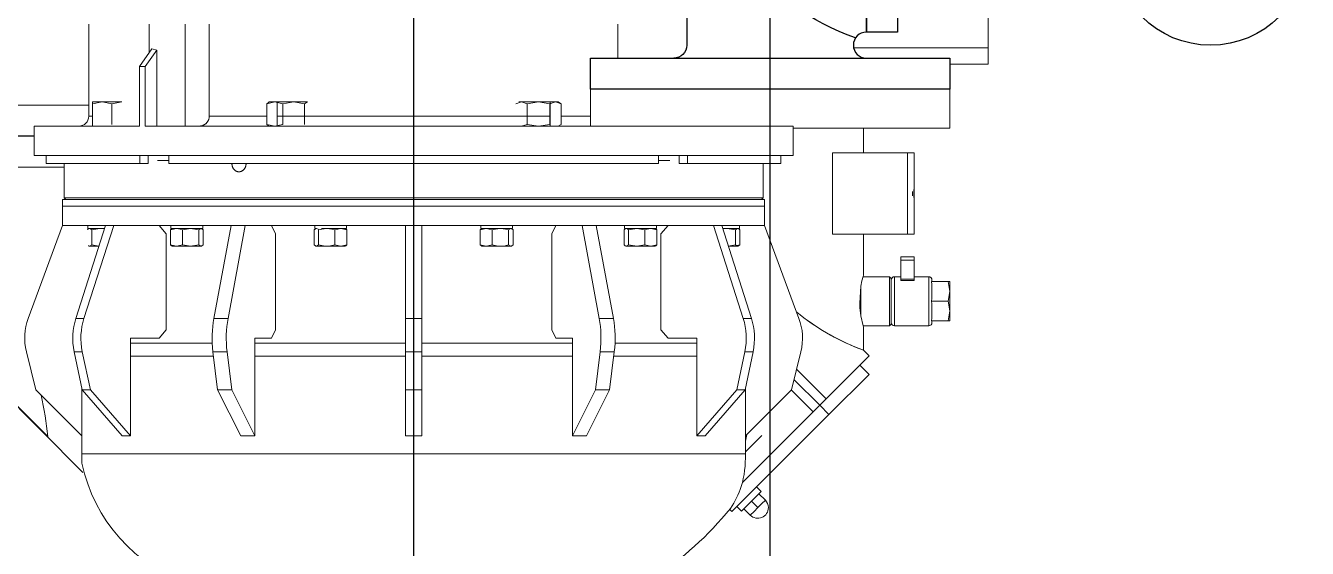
# Model space of a CAD drawing. Extents: x -160 to 364724, y -100 to 7353297.
# Drawn here: x 360236.9973 to 360237.4761, y 7349087.4904 to 7349087.6858 of the extents above; entities that cross this region are included whole.
import ezdxf

# ---------------------------------------------------------------- set-up
doc = ezdxf.new("R2010")
doc.units = 0
doc.header["$LTSCALE"] = 5
doc.linetypes.add('________________', pattern=[0])
doc.linetypes.add('SGC_DASHDOT', pattern=[1, 0.5, -0.25, 0, -0.25])
for name, color, linetype in [('BOLA LM', 1, 'Continuous'), ('BOMBA', 1, 'Continuous'), ('FLANGES', 2, 'Continuous'), ('SANC_COTAS', 1, 'Continuous'), ('SGC-Eixos', 253, 'SGC_DASHDOT'), ('SGC-Tubos (Desenho Bifilar)', 3, 'Continuous')]:
    doc.layers.add(name, color=color, linetype=linetype)
doc.layers.add('ESCADA', color=2, linetype='Continuous', lineweight=20)

# ---------------------------------------------------------------- blocks, each defined once
blk = doc.blocks.new('A$C29D3606B')
at = {"layer": 'FLANGES'}
for points in [[(-1.746229827404022e-10, -0.109864566475153), (0.01899999982560985, -0.109864566475153), (0.01900000017485581, 0.1101354332640767), (1.746229827404022e-10, 0.1101354332640767)], [(0.2709999998332933, -0.1099999994039536), (0.2899999998335261, -0.1099999994039536), (0.2900000001827721, 0.1100000003352761), (0.2710000001825392, 0.1100000003352761)], [(0.2550000000337604, 0.05913543049246073), (0.2550000000337604, 0.0781354308128357), (0.03500000029453076, 0.0781354308128357), (0.03500000029453076, 0.0591354314237833)]]:
    blk.add_lwpolyline(points, close=True, dxfattribs=at)
blk.add_arc((0.08622224503778853, 0.07410151697695255), 0.0224172374746889, 10.3666706600272, 169.6333293399728, dxfattribs=at)
at = {"layer": 'SGC-Tubos (Desenho Bifilar)'}
for p, q in [((0.2630048389837611, -0.05086456518620253), (0.1585572986223269, -0.04415571875870228)), ((0.1450000001641456, -0.05086456425487995), (0.02700000020558946, -0.05086456425487995))]:
    blk.add_line(p, q, dxfattribs=at)
blk.add_lwpolyline([(0.2710000002407469, 0.05913543049246073, -1.000000116415327), (0.2550000000628643, 0.05913543049246073), (0.03500000029453076, 0.05913543049246073, -0.9999999999999999), (0.01900000011664815, 0.05913543049246073)], format="xyb", dxfattribs=at)
for centre, radius, start, end in [((0.1679416087572463, 0.1001546960324049), 0.1446152178966805, 199.254908932188, 266.27937193337), ((0.1463992539211176, -0.03663940727710724), 0.01429380992313372, 264.3821880840804, 328.2749300754879), ((0.02700000020558946, -0.05886456463485956), 0.008000000088941306, 89.98894158849222, 180), ((0.2629999993077945, -0.05886456556618214), 0.008000000932952443, 6.670106611340546e-06, 90.0346495300825)]:
    blk.add_arc(centre, radius, start, end, dxfattribs=at)

msp = doc.modelspace()

# ---------------------------------------------------------------- linework, layer by layer
at = {"layer": 'BOLA LM'}
msp.add_circle((360237.4398868313, 7349087.714641261), 0.03616672053629819, dxfattribs=at)
at = {"layer": 'BOMBA', "linetype": '________________', "lineweight": 9}
for p, q in [((360237.3568941563, 7349087.677527177), (360237.3568941563, 7349087.73118713)), ((360237.0209096674, 7349087.686368874), (360237.0209096674, 7349087.651916743)), ((360237.0434605374, 7349087.686368874), (360237.0434605374, 7349087.675620166)), ((360237.0569504885, 7349087.686368874), (360237.0569504885, 7349087.648258111)), ((360237.0659271677, 7349087.686368874), (360237.0659271677, 7349087.651916743)), ((360237.2185815073, 7349087.673650839), (360237.2185815073, 7349087.686368874)), ((360237.0445077441, 7349087.67710114), (360237.0398736809, 7349087.670547583)), ((360237.0463181079, 7349087.676612518), (360237.0420063672, 7349087.670514797)), ((360237.0445077441, 7349087.67710114), (360237.0463181079, 7349087.676612518)), ((360237.0463181079, 7349087.676612518), (360237.0463181079, 7349087.648258111)), ((360237.3065899275, 7349087.677527177), (360237.3568941563, 7349087.677527177)), ((360237.3568941563, 7349087.671429454), (360237.3568941563, 7349087.677527177)), ((360237.0398736809, 7349087.670547583), (360237.0398736809, 7349087.648258111)), ((360237.0420063672, 7349087.670514797), (360237.0420063672, 7349087.648258111)), ((360237.3424626451, 7349087.671429454), (360237.3568941563, 7349087.671429454)), ((360237.2083124921, 7349087.648258111), (360237.2083124921, 7349087.662065121)), ((360237.3424623788, 7349087.647430588), (360237.3424623788, 7349087.662065121)), ((360237.0259244909, 7349087.657282739), (360237.0222658577, 7349087.656629187)), ((360237.0222658577, 7349087.656629187), (360237.0222658577, 7349087.657282739)), ((360237.0259244909, 7349087.657282739), (360237.0222658577, 7349087.657282739)), ((360237.0222658577, 7349087.656629187), (360237.0222658577, 7349087.648911663)), ((360237.0295831243, 7349087.656629187), (360237.0259244909, 7349087.657282739)), ((360237.0332417575, 7349087.657282739), (360237.0259244909, 7349087.657282739)), ((360237.0332417575, 7349087.657282739), (360237.0295831243, 7349087.656629187)), ((360237.0295831243, 7349087.656629187), (360237.0295831243, 7349087.648911663)), ((360237.0904103041, 7349087.657282739), (360237.0874230426, 7349087.656629187)), ((360237.0874230426, 7349087.656629187), (360237.0880089092, 7349087.657133658)), ((360237.0874230426, 7349087.656629187), (360237.0874230426, 7349087.648911663)), ((360237.0882671264, 7349087.657282739), (360237.0880079757, 7349087.657133118)), ((360237.0904103041, 7349087.657282739), (360237.0882671264, 7349087.657282739)), ((360237.0933975657, 7349087.656629187), (360237.0904103041, 7349087.657282739)), ((360237.0974782408, 7349087.657282739), (360237.0904103041, 7349087.657282739)), ((360237.0913159874, 7349087.657282739), (360237.0913159874, 7349087.648258111)), ((360237.0974782408, 7349087.657282739), (360237.0933975657, 7349087.656629187)), ((360237.0933975657, 7349087.656629187), (360237.0933975657, 7349087.648911663)), ((360237.101558916, 7349087.656629187), (360237.0974782408, 7349087.657282739)), ((360237.1026523297, 7349087.657282739), (360237.0974782408, 7349087.657282739)), ((360237.1026523297, 7349087.657282739), (360237.101558916, 7349087.656629187)), ((360237.101558916, 7349087.656629187), (360237.101558916, 7349087.648911663)), ((360237.1825873434, 7349087.657282739), (360237.1804750306, 7349087.656629187)), ((360237.1816070157, 7349087.657282739), (360237.1825873434, 7349087.657282739)), ((360237.1846996564, 7349087.656629187), (360237.1825873434, 7349087.657282739)), ((360237.1889242821, 7349087.657282739), (360237.1825873434, 7349087.657282739)), ((360237.1889242821, 7349087.657282739), (360237.1846996564, 7349087.656629187)), ((360237.1846996564, 7349087.656629187), (360237.1846996564, 7349087.648911663)), ((360237.193148908, 7349087.656629187), (360237.1889242821, 7349087.657282739)), ((360237.1952612209, 7349087.657282739), (360237.1889242821, 7349087.657282739)), ((360237.1952612209, 7349087.657282739), (360237.193148908, 7349087.656629187)), ((360237.193148908, 7349087.656629187), (360237.193148908, 7349087.648911663)), ((360237.1931926876, 7349087.648258111), (360237.1931926876, 7349087.657282739)), ((360237.1973735338, 7349087.656629187), (360237.1952612209, 7349087.657282739)), ((360237.1962415488, 7349087.657282739), (360237.1952612209, 7349087.657282739)), ((360237.1973735338, 7349087.656629187), (360237.1962415488, 7349087.657282739)), ((360237.1973735338, 7349087.656629187), (360237.1973735338, 7349087.648911663)), ((360237.0222658577, 7349087.651916743), (360237.0209096674, 7349087.651916743)), ((360237.0874230426, 7349087.651916743), (360237.0659271677, 7349087.651916743)), ((360237.1931926876, 7349087.651916743), (360237.0913159874, 7349087.651916743)), ((360237.2083124921, 7349087.651916743), (360237.1973735338, 7349087.651916743)), ((360237.0398736809, 7349087.648258111), (360237.0004822982, 7349087.648258111)), ((360237.0004822982, 7349087.648258111), (360237.0004822982, 7349087.63728221)), ((360237.0222658577, 7349087.648258111), (360237.0222658577, 7349087.648911663)), ((360237.2840263769, 7349087.648258111), (360237.0420063672, 7349087.648258111)), ((360237.0874230426, 7349087.648911663), (360237.0904103041, 7349087.648258111)), ((360237.0880089272, 7349087.648407181), (360237.0874230426, 7349087.648911663)), ((360237.0880081365, 7349087.648407637), (360237.0882671264, 7349087.648258111)), ((360237.0904103041, 7349087.648258111), (360237.0933975657, 7349087.648911663)), ((360237.1825873434, 7349087.648258111), (360237.1846996564, 7349087.648911663)), ((360237.1846996564, 7349087.648911663), (360237.1889242821, 7349087.648258111)), ((360237.1889242821, 7349087.648258111), (360237.193148908, 7349087.648911663)), ((360237.1962415488, 7349087.648258111), (360237.1973735338, 7349087.648911663)), ((360237.2840263769, 7349087.63728221), (360237.2840263769, 7349087.648258111)), ((360237.2840263769, 7349087.647430588), (360237.3424623788, 7349087.647430588)), ((360237.3102359175, 7349087.638284006), (360237.3102359175, 7349087.647430588)), ((360237.0004822982, 7349087.63728221), (360237.2840263769, 7349087.63728221)), ((360237.0050555898, 7349087.63728221), (360237.0050555898, 7349087.634233349)), ((360237.0400003258, 7349087.634233349), (360237.0400003258, 7349087.63728221)), ((360237.0431050703, 7349087.634233349), (360237.0431050703, 7349087.63728221)), ((360237.0507796773, 7349087.63728221), (360237.0507796773, 7349087.634233349)), ((360237.2337289978, 7349087.634233349), (360237.2337289978, 7349087.63728221)), ((360237.2414036048, 7349087.63728221), (360237.2414036048, 7349087.634233349)), ((360237.2445083493, 7349087.63728221), (360237.2445083493, 7349087.634233349)), ((360237.2794530852, 7349087.634233349), (360237.2794530852, 7349087.63728221)), ((360237.2986857817, 7349087.638284006), (360237.2986857817, 7349087.607795394)), ((360237.3267353034, 7349087.638284006), (360237.2986857817, 7349087.638284006)), ((360237.3267353034, 7349087.638284006), (360237.3267353034, 7349087.607795394)), ((360237.3291743923, 7349087.638284006), (360237.3267353034, 7349087.638284006)), ((360237.3291743923, 7349087.638284006), (360237.3291743923, 7349087.607795394)), ((360237.0400003258, 7349087.634233349), (360237.0050555898, 7349087.634233349)), ((360237.0117630841, 7349087.634233349), (360237.0117630841, 7349087.621428133)), ((360237.0431050703, 7349087.634233349), (360237.0400003258, 7349087.634233349)), ((360237.0507796773, 7349087.635452894), (360237.0465463874, 7349087.635452894)), ((360237.2337289978, 7349087.634233349), (360237.0507796773, 7349087.634233349)), ((360237.2379622876, 7349087.635452894), (360237.2337289978, 7349087.635452894)), ((360237.2445083493, 7349087.634233349), (360237.2414036048, 7349087.634233349)), ((360237.2794530852, 7349087.634233349), (360237.2445083493, 7349087.634233349)), ((360237.2727455909, 7349087.621428133), (360237.2727455909, 7349087.634233349)), ((360237.0117630841, 7349087.621428133), (360237.2727455909, 7349087.621428133)), ((360237.0117630841, 7349087.621428133), (360237.0123728564, 7349087.620818361)), ((360237.2721358188, 7349087.620818361), (360237.2727455909, 7349087.621428133)), ((360237.3285646201, 7349087.623833819), (360237.3285646201, 7349087.622209075)), ((360237.3285646201, 7349087.622209075), (360237.3285646201, 7349087.623833819)), ((360237.3290178793, 7349087.624513009), (360237.3291304482, 7349087.624513009)), ((360237.3290178793, 7349087.621515269), (360237.3290178793, 7349087.624513009)), ((360237.3291304482, 7349087.621515269), (360237.3290178793, 7349087.621515269)), ((360237.3291304482, 7349087.624513009), (360237.3291304482, 7349087.621515269)), ((360237.0111533119, 7349087.620818361), (360237.2733553632, 7349087.620818361)), ((360237.0111533119, 7349087.620818361), (360237.0111533119, 7349087.618379272)), ((360237.0111533119, 7349087.618379272), (360237.2733553632, 7349087.618379272)), ((360237.2733553632, 7349087.618379272), (360237.0111533119, 7349087.618379272)), ((360237.0111533119, 7349087.618379272), (360237.0111533119, 7349087.611062004)), ((360237.2733553632, 7349087.618379272), (360237.2733553632, 7349087.620818361)), ((360237.2733553632, 7349087.611062004), (360237.2733553632, 7349087.618379272)), ((360237.0111533119, 7349087.611062004), (360236.9983314827, 7349087.576390167)), ((360237.0111887686, 7349087.611062004), (360237.0111533119, 7349087.611062004)), ((360237.0271930884, 7349087.611062004), (360237.0111887686, 7349087.611062004)), ((360237.0271930884, 7349087.611062004), (360237.0160890585, 7349087.576390167)), ((360237.0302419494, 7349087.611062004), (360237.0191379196, 7349087.576390167)), ((360237.0206030877, 7349087.609682082), (360237.0203958607, 7349087.609474252)), ((360237.0205715945, 7349087.611062004), (360237.0205715945, 7349087.609964416)), ((360237.0209685556, 7349087.609964416), (360237.0205715945, 7349087.609964416)), ((360237.0207556005, 7349087.609802178), (360237.0206030877, 7349087.609682082)), ((360237.0209095043, 7349087.609891527), (360237.0207556005, 7349087.609802178)), ((360237.0210289236, 7349087.609964416), (360237.0208353297, 7349087.609852645)), ((360237.021215921, 7349087.609964416), (360237.0209095043, 7349087.609891527)), ((360237.0212157257, 7349087.609964416), (360237.0209685556, 7349087.609964416)), ((360237.0216356643, 7349087.609964416), (360237.0212157257, 7349087.609964416)), ((360237.0217278527, 7349087.609764905), (360237.021215921, 7349087.609964416)), ((360237.025096031, 7349087.609964416), (360237.0216356643, 7349087.609964416)), ((360237.0220359812, 7349087.609474252), (360237.0217278527, 7349087.609764905)), ((360237.0250964875, 7349087.609964416), (360237.0220359812, 7349087.609474252)), ((360237.0220359812, 7349087.603869039), (360237.0220359812, 7349087.609474252)), ((360237.0268415734, 7349087.609964416), (360237.025096031, 7349087.609964416)), ((360237.0267907711, 7349087.609806512), (360237.0250964875, 7349087.609964416)), ((360237.0287175189, 7349087.611062004), (360237.0271930884, 7349087.611062004)), ((360237.0287175189, 7349087.611062004), (360237.0271930884, 7349087.611062004)), ((360237.0302419494, 7349087.611062004), (360237.0287175189, 7349087.611062004)), ((360237.0302419494, 7349087.611062004), (360237.0287175189, 7349087.611062004)), ((360237.0302726558, 7349087.611062004), (360237.0302419494, 7349087.611062004)), ((360237.0740634336, 7349087.611062004), (360237.0302419494, 7349087.611062004)), ((360237.0498864595, 7349087.608013145), (360237.0472460683, 7349087.611062004)), ((360237.0498864595, 7349087.572036584), (360237.0498864595, 7349087.608013145)), ((360237.0536480669, 7349087.609964416), (360237.0514076208, 7349087.609474252)), ((360237.0514076208, 7349087.609474252), (360237.0518470207, 7349087.609852604)), ((360237.0514076208, 7349087.603869039), (360237.0514076208, 7349087.609474252)), ((360237.0515833544, 7349087.611062004), (360237.0515833544, 7349087.609964416)), ((360237.0536480669, 7349087.609964416), (360237.0518281827, 7349087.609964416)), ((360237.0520406836, 7349087.609964416), (360237.0518463206, 7349087.609852201)), ((360237.0550466906, 7349087.609764905), (360237.0536480669, 7349087.609964416)), ((360237.0549984489, 7349087.609964416), (360237.0536480669, 7349087.609964416)), ((360237.0589494761, 7349087.609964416), (360237.0549984489, 7349087.609964416)), ((360237.0558885132, 7349087.609474252), (360237.0550466906, 7349087.609764905)), ((360237.0589490195, 7349087.609964416), (360237.0558885132, 7349087.609474252)), ((360237.0558885132, 7349087.603869039), (360237.0558885132, 7349087.609474252)), ((360237.0620095258, 7349087.609474252), (360237.0589490195, 7349087.609964416)), ((360237.0634739127, 7349087.609964416), (360237.0589494761, 7349087.609964416)), ((360237.0628295861, 7349087.609964416), (360237.0620095258, 7349087.609474252)), ((360237.0620095258, 7349087.603869039), (360237.0620095258, 7349087.609474252)), ((360237.0632109465, 7349087.609852201), (360237.0630165834, 7349087.609964416)), ((360237.0636496464, 7349087.609474252), (360237.0632102464, 7349087.609852604)), ((360237.0634739127, 7349087.609964416), (360237.0634739127, 7349087.611062004)), ((360237.0636496464, 7349087.603869039), (360237.0636496464, 7349087.609474252)), ((360237.0740634336, 7349087.611062004), (360237.0676525191, 7349087.576390167)), ((360237.0793442159, 7349087.611062004), (360237.0729333013, 7349087.576390167)), ((360237.0767038247, 7349087.611062004), (360237.0740634336, 7349087.611062004)), ((360237.0767038247, 7349087.611062004), (360237.0740634336, 7349087.611062004)), ((360237.0793442159, 7349087.611062004), (360237.0767038247, 7349087.611062004)), ((360237.0793442159, 7349087.611062004), (360237.0767038247, 7349087.611062004)), ((360237.0793619442, 7349087.611062004), (360237.0793442159, 7349087.611062004)), ((360237.1392054765, 7349087.611062004), (360237.0793442159, 7349087.611062004)), ((360237.0906859791, 7349087.608013145), (360237.0891615485, 7349087.611062004)), ((360237.0906859791, 7349087.572036584), (360237.0906859791, 7349087.608013145)), ((360237.1055609782, 7349087.609852611), (360237.1051215648, 7349087.609474252)), ((360237.1051215648, 7349087.603869039), (360237.1051215648, 7349087.609474252)), ((360237.1052972984, 7349087.611062004), (360237.1052972984, 7349087.609964416)), ((360237.1055421267, 7349087.609964416), (360237.1052972984, 7349087.609964416)), ((360237.1059414298, 7349087.609964416), (360237.1055421267, 7349087.609964416)), ((360237.1057546276, 7349087.609964416), (360237.1055603852, 7349087.60985227)), ((360237.105941625, 7349087.609964416), (360237.1055609782, 7349087.609852611)), ((360237.1065625082, 7349087.60967493), (360237.105941625, 7349087.609964416)), ((360237.1067616852, 7349087.609474252), (360237.1065625082, 7349087.60967493)), ((360237.1079406564, 7349087.609770746), (360237.1067616852, 7349087.609474252)), ((360237.1067616852, 7349087.603869039), (360237.1067616852, 7349087.609474252)), ((360237.1098221916, 7349087.609964416), (360237.107872069, 7349087.609964416)), ((360237.1098221916, 7349087.609964416), (360237.1079406564, 7349087.609770746)), ((360237.111732747, 7349087.609764905), (360237.1098221916, 7349087.609964416)), ((360237.1117413784, 7349087.609964416), (360237.1098221916, 7349087.609964416)), ((360237.112882698, 7349087.609474252), (360237.111732747, 7349087.609764905)), ((360237.1169430285, 7349087.609964416), (360237.1117413784, 7349087.609964416)), ((360237.1151231441, 7349087.609964416), (360237.112882698, 7349087.609474252)), ((360237.112882698, 7349087.603869039), (360237.112882698, 7349087.609474252)), ((360237.1173635903, 7349087.609474252), (360237.1151231441, 7349087.609964416)), ((360237.1169249011, 7349087.609852194), (360237.1167305275, 7349087.609964416)), ((360237.1169241873, 7349087.609852607), (360237.1173635903, 7349087.609474252)), ((360237.1171878566, 7349087.609964416), (360237.1169430285, 7349087.609964416)), ((360237.1171878566, 7349087.609964416), (360237.1171878566, 7349087.611062004)), ((360237.1173635903, 7349087.603869039), (360237.1173635903, 7349087.609474252)), ((360237.1422543376, 7349087.611062004), (360237.1392054765, 7349087.611062004)), ((360237.1392054765, 7349087.611062004), (360237.1392054765, 7349087.576390167)), ((360237.1422543376, 7349087.611062004), (360237.1392054765, 7349087.611062004)), ((360237.1453031986, 7349087.611062004), (360237.1422543376, 7349087.611062004)), ((360237.1453031986, 7349087.611062004), (360237.1422543376, 7349087.611062004)), ((360237.1453031986, 7349087.611062004), (360237.1453031986, 7349087.576390167)), ((360237.2051644593, 7349087.611062004), (360237.1453031986, 7349087.611062004)), ((360237.169385531, 7349087.609964416), (360237.1671450848, 7349087.609474252)), ((360237.1671450848, 7349087.609474252), (360237.1675844848, 7349087.609852604)), ((360237.1671450848, 7349087.603869039), (360237.1671450848, 7349087.609474252)), ((360237.1673208185, 7349087.611062004), (360237.1673208185, 7349087.609964416)), ((360237.1675656467, 7349087.609964416), (360237.1673208185, 7349087.609964416)), ((360237.1727959274, 7349087.609964416), (360237.1675656467, 7349087.609964416)), ((360237.1677781477, 7349087.609964416), (360237.1675837846, 7349087.609852201)), ((360237.1716259771, 7349087.609474252), (360237.169385531, 7349087.609964416)), ((360237.1728049483, 7349087.609770746), (360237.1716259771, 7349087.609474252)), ((360237.1716259771, 7349087.603869039), (360237.1716259771, 7349087.609474252)), ((360237.1746864835, 7349087.609964416), (360237.1727959274, 7349087.609964416)), ((360237.1746864835, 7349087.609964416), (360237.1728049483, 7349087.609770746)), ((360237.176597039, 7349087.609764905), (360237.1746864835, 7349087.609964416)), ((360237.1766602307, 7349087.609964416), (360237.1746864835, 7349087.609964416)), ((360237.1777469899, 7349087.609474252), (360237.176597039, 7349087.609764905)), ((360237.1792113766, 7349087.609964416), (360237.1766602307, 7349087.609964416)), ((360237.1785670501, 7349087.609964416), (360237.1777469899, 7349087.609474252)), ((360237.1777469899, 7349087.603869039), (360237.1777469899, 7349087.609474252)), ((360237.1789484106, 7349087.609852201), (360237.1787540475, 7349087.609964416)), ((360237.1793871103, 7349087.609474252), (360237.1789477104, 7349087.609852604)), ((360237.1792113766, 7349087.609964416), (360237.1792113766, 7349087.611062004)), ((360237.1793871103, 7349087.603869039), (360237.1793871103, 7349087.609474252)), ((360237.1938226961, 7349087.608013145), (360237.1953471266, 7349087.611062004)), ((360237.1938226961, 7349087.572036584), (360237.1938226961, 7349087.608013145)), ((360237.1953471266, 7349087.611062004), (360237.2051467309, 7349087.611062004)), ((360237.2051467309, 7349087.611062004), (360237.2051644593, 7349087.611062004)), ((360237.2051644593, 7349087.611062004), (360237.2115753738, 7349087.576390167)), ((360237.2078048504, 7349087.611062004), (360237.2051644593, 7349087.611062004)), ((360237.2078048504, 7349087.611062004), (360237.2051644593, 7349087.611062004)), ((360237.2104452415, 7349087.611062004), (360237.2078048504, 7349087.611062004)), ((360237.2104452415, 7349087.611062004), (360237.2078048504, 7349087.611062004)), ((360237.2104452415, 7349087.611062004), (360237.2168561561, 7349087.576390167)), ((360237.2542667257, 7349087.611062004), (360237.2104452415, 7349087.611062004)), ((360237.2212984422, 7349087.609852611), (360237.2208590288, 7349087.609474252)), ((360237.2208590288, 7349087.603869039), (360237.2208590288, 7349087.609474252)), ((360237.2210347625, 7349087.611062004), (360237.2210347625, 7349087.609964416)), ((360237.2212795907, 7349087.609964416), (360237.2210347625, 7349087.609964416)), ((360237.2216790891, 7349087.609964416), (360237.2212795907, 7349087.609964416)), ((360237.2214920917, 7349087.609964416), (360237.2212978492, 7349087.60985227)), ((360237.2216790891, 7349087.609964416), (360237.2212984422, 7349087.609852611)), ((360237.2222999723, 7349087.60967493), (360237.2216790891, 7349087.609964416)), ((360237.225559199, 7349087.609964416), (360237.2216790891, 7349087.609964416)), ((360237.2224991493, 7349087.609474252), (360237.2222999723, 7349087.60967493)), ((360237.2255596556, 7349087.609964416), (360237.2224991493, 7349087.609474252)), ((360237.2224991493, 7349087.603869039), (360237.2224991493, 7349087.609474252)), ((360237.2295361917, 7349087.609964416), (360237.225559199, 7349087.609964416)), ((360237.2286201621, 7349087.609474252), (360237.2255596556, 7349087.609964416)), ((360237.2294832288, 7349087.609770746), (360237.2286201621, 7349087.609474252)), ((360237.2286201621, 7349087.603869039), (360237.2286201621, 7349087.609474252)), ((360237.2308606082, 7349087.609964416), (360237.2294832288, 7349087.609770746)), ((360237.2308618929, 7349087.609964416), (360237.2295361917, 7349087.609964416)), ((360237.2331010543, 7349087.609474252), (360237.2308606082, 7349087.609964416)), ((360237.2326804925, 7349087.609964416), (360237.2308618929, 7349087.609964416)), ((360237.2326622339, 7349087.60985227), (360237.2324679915, 7349087.609964416)), ((360237.2326616409, 7349087.609852611), (360237.2331010543, 7349087.609474252)), ((360237.2329253206, 7349087.609964416), (360237.2329253206, 7349087.611062004)), ((360237.2331010543, 7349087.603869039), (360237.2331010543, 7349087.609474252)), ((360237.2346222156, 7349087.608013145), (360237.2372626067, 7349087.611062004)), ((360237.2346222156, 7349087.572036584), (360237.2346222156, 7349087.608013145)), ((360237.2372626067, 7349087.611062004), (360237.2542360193, 7349087.611062004)), ((360237.2542360193, 7349087.611062004), (360237.2542667257, 7349087.611062004)), ((360237.2542667257, 7349087.611062004), (360237.2653707555, 7349087.576390167)), ((360237.2557911562, 7349087.611062004), (360237.2542667257, 7349087.611062004)), ((360237.2557911562, 7349087.611062004), (360237.2542667257, 7349087.611062004)), ((360237.2573155867, 7349087.611062004), (360237.2557911562, 7349087.611062004)), ((360237.2573155867, 7349087.611062004), (360237.2557911562, 7349087.611062004)), ((360237.2573155867, 7349087.611062004), (360237.2684196166, 7349087.576390167)), ((360237.2733199065, 7349087.611062004), (360237.2573155867, 7349087.611062004)), ((360237.2594126441, 7349087.609964416), (360237.2576671018, 7349087.609964416)), ((360237.2594121876, 7349087.609964416), (360237.2577177921, 7349087.60980649)), ((360237.262472694, 7349087.609474252), (360237.2594121876, 7349087.609964416)), ((360237.2628893536, 7349087.609964416), (360237.2594126441, 7349087.609964416)), ((360237.2627885983, 7349087.609770746), (360237.262472694, 7349087.609474252)), ((360237.262472694, 7349087.603869039), (360237.262472694, 7349087.609474252)), ((360237.2632927542, 7349087.609964416), (360237.2627885983, 7349087.609770746)), ((360237.2632927542, 7349087.609964416), (360237.2628893536, 7349087.609964416)), ((360237.2637181569, 7349087.609825362), (360237.2632927542, 7349087.609964416)), ((360237.2639370807, 7349087.609964416), (360237.2632927542, 7349087.609964416)), ((360237.2636733454, 7349087.609852645), (360237.2634797515, 7349087.609964416)), ((360237.2641128144, 7349087.609474252), (360237.2637181569, 7349087.609825362)), ((360237.2639370807, 7349087.611062004), (360237.2733199065, 7349087.611062004)), ((360237.2639370807, 7349087.609964416), (360237.2639370807, 7349087.611062004)), ((360237.2641128144, 7349087.603869039), (360237.2641128144, 7349087.609474252)), ((360237.2733199065, 7349087.611062004), (360237.2733553632, 7349087.611062004)), ((360237.2733553632, 7349087.611062004), (360237.2861771923, 7349087.576390167)), ((360237.3267353034, 7349087.607795394), (360237.2986857817, 7349087.607795394)), ((360237.3102359175, 7349087.592550986), (360237.3102359175, 7349087.607795394)), ((360237.3291743923, 7349087.607795394), (360237.3267353034, 7349087.607795394)), ((360237.0207536506, 7349087.603542455), (360237.0209055726, 7349087.603453626)), ((360237.0208353297, 7349087.603490646), (360237.0210289236, 7349087.603378876)), ((360237.0209055726, 7349087.603453626), (360237.021215921, 7349087.603378876)), ((360237.021215921, 7349087.603378876), (360237.0220359812, 7349087.603869039)), ((360237.021215921, 7349087.603378876), (360237.0247324832, 7349087.603378876)), ((360237.0220359812, 7349087.603869039), (360237.0247350261, 7349087.603386234)), ((360237.0514076208, 7349087.603869039), (360237.0536480669, 7349087.603378876)), ((360237.0518470343, 7349087.60349068), (360237.0514076208, 7349087.603869039)), ((360237.0518464412, 7349087.603491022), (360237.0520406836, 7349087.603378876)), ((360237.0520406836, 7349087.603378876), (360237.0536480669, 7349087.603378876)), ((360237.0536480669, 7349087.603378876), (360237.0558885132, 7349087.603869039)), ((360237.0536480669, 7349087.603378876), (360237.0589490195, 7349087.603378876)), ((360237.0558885132, 7349087.603869039), (360237.0589490195, 7349087.603378876)), ((360237.0589490195, 7349087.603378876), (360237.0620095258, 7349087.603869039)), ((360237.0589490195, 7349087.603378876), (360237.0628295861, 7349087.603378876)), ((360237.0620095258, 7349087.603869039), (360237.0628295861, 7349087.603378876)), ((360237.0628295861, 7349087.603378876), (360237.0632102329, 7349087.60349068)), ((360237.0630165834, 7349087.603378876), (360237.0628295861, 7349087.603378876)), ((360237.0630165834, 7349087.603378876), (360237.0632108259, 7349087.603491022)), ((360237.0632102329, 7349087.60349068), (360237.0636496464, 7349087.603869039)), ((360237.1051215648, 7349087.603869039), (360237.1055609647, 7349087.603490687)), ((360237.1055602646, 7349087.603491091), (360237.1057546276, 7349087.603378876)), ((360237.1055609647, 7349087.603490687), (360237.105941625, 7349087.603378876)), ((360237.1057546276, 7349087.603378876), (360237.105941625, 7349087.603378876)), ((360237.105941625, 7349087.603378876), (360237.1067616852, 7349087.603869039)), ((360237.105941625, 7349087.603378876), (360237.1098221916, 7349087.603378876)), ((360237.1067616852, 7349087.603869039), (360237.1086545362, 7349087.603454833)), ((360237.1086545362, 7349087.603454833), (360237.1098221916, 7349087.603378876)), ((360237.1098221916, 7349087.603378876), (360237.1112166094, 7349087.603486664)), ((360237.1098221916, 7349087.603378876), (360237.1151231441, 7349087.603378876)), ((360237.1112166094, 7349087.603486664), (360237.112882698, 7349087.603869039)), ((360237.112882698, 7349087.603869039), (360237.1151231441, 7349087.603378876)), ((360237.1151231441, 7349087.603378876), (360237.1173635903, 7349087.603869039)), ((360237.1151231441, 7349087.603378876), (360237.1167305275, 7349087.603378876)), ((360237.1167305275, 7349087.603378876), (360237.1169248905, 7349087.603491091)), ((360237.1173635903, 7349087.603869039), (360237.1169241904, 7349087.603490687)), ((360237.1671450848, 7349087.603869039), (360237.169385531, 7349087.603378876)), ((360237.1675844983, 7349087.60349068), (360237.1671450848, 7349087.603869039)), ((360237.1675839052, 7349087.603491022), (360237.1677781477, 7349087.603378876)), ((360237.1677781477, 7349087.603378876), (360237.169385531, 7349087.603378876)), ((360237.169385531, 7349087.603378876), (360237.1716259771, 7349087.603869039)), ((360237.169385531, 7349087.603378876), (360237.1746864835, 7349087.603378876)), ((360237.1716259771, 7349087.603869039), (360237.1732441753, 7349087.603494064)), ((360237.1732441753, 7349087.603494064), (360237.1746864835, 7349087.603378876)), ((360237.1746864835, 7349087.603378876), (360237.1764529251, 7349087.603550163)), ((360237.1746864835, 7349087.603378876), (360237.1785670501, 7349087.603378876)), ((360237.1764529251, 7349087.603550163), (360237.1777469899, 7349087.603869039)), ((360237.1777469899, 7349087.603869039), (360237.1785670501, 7349087.603378876)), ((360237.1785670501, 7349087.603378876), (360237.1789476969, 7349087.60349068)), ((360237.1785670501, 7349087.603378876), (360237.1787540475, 7349087.603378876)), ((360237.1787540475, 7349087.603378876), (360237.1789482899, 7349087.603491022)), ((360237.1789476969, 7349087.60349068), (360237.1793871103, 7349087.603869039)), ((360237.2208590288, 7349087.603869039), (360237.2212984288, 7349087.603490687)), ((360237.2212977287, 7349087.603491091), (360237.2214920917, 7349087.603378876)), ((360237.2212984288, 7349087.603490687), (360237.2216790891, 7349087.603378876)), ((360237.2214920917, 7349087.603378876), (360237.2216790891, 7349087.603378876)), ((360237.2216790891, 7349087.603378876), (360237.2224991493, 7349087.603869039)), ((360237.2216790891, 7349087.603378876), (360237.2255596556, 7349087.603378876)), ((360237.2224991493, 7349087.603869039), (360237.2255596556, 7349087.603378876)), ((360237.2255596556, 7349087.603378876), (360237.2286201621, 7349087.603869039)), ((360237.2255596556, 7349087.603378876), (360237.2308606082, 7349087.603378876)), ((360237.2286201621, 7349087.603869039), (360237.2308606082, 7349087.603378876)), ((360237.2308606082, 7349087.603378876), (360237.2331010543, 7349087.603869039)), ((360237.2308606082, 7349087.603378876), (360237.2324679915, 7349087.603378876)), ((360237.2324679915, 7349087.603378876), (360237.2326623545, 7349087.603491091)), ((360237.2331010543, 7349087.603869039), (360237.2326616544, 7349087.603490687)), ((360237.2597733559, 7349087.603386221), (360237.262472694, 7349087.603869039)), ((360237.2597761919, 7349087.603378876), (360237.2632927542, 7349087.603378876)), ((360237.2641128144, 7349087.603869039), (360237.2618723681, 7349087.603378876)), ((360237.262472694, 7349087.603869039), (360237.2632927542, 7349087.603378876)), ((360237.2632927542, 7349087.603378876), (360237.2636163352, 7349087.603460056)), ((360237.2634797515, 7349087.603378876), (360237.2636733454, 7349087.603490646)), ((360237.2636163352, 7349087.603460056), (360237.2641128144, 7349087.603869039)), ((360237.3242606783, 7349087.599371008), (360237.3242606783, 7349087.598151463)), ((360237.329138856, 7349087.599371008), (360237.3242606783, 7349087.599371008)), ((360237.3242606783, 7349087.598151463), (360237.329138856, 7349087.598151463)), ((360237.3242606783, 7349087.598151463), (360237.3242606783, 7349087.591026657)), ((360237.329138856, 7349087.599371008), (360237.329138856, 7349087.598151463)), ((360237.329138856, 7349087.598151463), (360237.329138856, 7349087.591026657)), ((360237.3093126378, 7349087.58842405), (360237.3088499487, 7349087.582079633)), ((360237.3096949637, 7349087.590395951), (360237.3093126378, 7349087.58842405)), ((360237.3093212591, 7349087.588474735), (360237.3093212591, 7349087.588071545)), ((360237.3093212591, 7349087.588071545), (360237.3093212591, 7349087.581968171)), ((360237.3100916218, 7349087.592022513), (360237.3096949637, 7349087.590395951)), ((360237.3199922729, 7349087.591941317), (360237.3100701984, 7349087.591941317)), ((360237.3102359175, 7349087.592551087), (360237.3100916218, 7349087.592022513)), ((360237.3199922729, 7349087.581968171), (360237.3199922729, 7349087.591941317)), ((360237.320602045, 7349087.591331544), (360237.3199922729, 7349087.591941317)), ((360237.320602045, 7349087.591331544), (360237.320602045, 7349087.582023275)), ((360237.3218215895, 7349087.591941317), (360237.3218215895, 7349087.57364815)), ((360237.3242606783, 7349087.591941317), (360237.3218215895, 7349087.591941317)), ((360237.3242606783, 7349087.591026657), (360237.329138856, 7349087.591026657)), ((360237.3242606783, 7349087.591026657), (360237.3242606783, 7349087.590531874)), ((360237.329138856, 7349087.590531874), (360237.3242606783, 7349087.590531874)), ((360237.334626806, 7349087.591941317), (360237.329138856, 7349087.591941317)), ((360237.329138856, 7349087.591026657), (360237.329138856, 7349087.590531874)), ((360237.334626806, 7349087.57364815), (360237.334626806, 7349087.591941317)), ((360237.3357288868, 7349087.590112), (360237.3358463504, 7349087.589093757)), ((360237.3358463504, 7349087.590112), (360237.3357288868, 7349087.590112)), ((360237.3363545, 7349087.590112), (360237.3357288868, 7349087.590112)), ((360237.3358463504, 7349087.590721772), (360237.3358463504, 7349087.590112)), ((360237.3358463504, 7349087.589093757), (360237.3358463504, 7349087.583812975)), ((360237.3419002928, 7349087.590112), (360237.3363545, 7349087.590112)), ((360237.3425538447, 7349087.586453366), (360237.3419002928, 7349087.590112)), ((360237.3419002928, 7349087.590112), (360237.3425538447, 7349087.590112)), ((360237.3425538447, 7349087.590112), (360237.3425538447, 7349087.586453366)), ((360237.3358463504, 7349087.583812975), (360237.3357288868, 7349087.582794732)), ((360237.3419002928, 7349087.582794732), (360237.3425538447, 7349087.586453366)), ((360237.3425538447, 7349087.579136099), (360237.3425538447, 7349087.586453366)), ((360237.2853202782, 7349087.578705505), (360237.2866523027, 7349087.577658835)), ((360237.285320765, 7349087.578705142), (360237.2866530307, 7349087.577658317)), ((360237.3088499487, 7349087.582079633), (360237.3089368428, 7349087.580277951)), ((360237.3089368428, 7349087.580277951), (360237.3092860288, 7349087.577328066)), ((360237.3093212591, 7349087.581968171), (360237.3093212591, 7349087.581020533)), ((360237.3093212591, 7349087.581020533), (360237.3093212591, 7349087.57752433)), ((360237.3199922729, 7349087.57364815), (360237.3199922729, 7349087.581968171)), ((360237.320602045, 7349087.582023275), (360237.320602045, 7349087.574257922)), ((360237.3357288868, 7349087.582794732), (360237.3358463504, 7349087.58177649)), ((360237.3419002928, 7349087.582794732), (360237.3357288868, 7349087.582794732)), ((360237.3358463504, 7349087.58177649), (360237.3358463504, 7349087.576495708)), ((360237.3425538447, 7349087.579136099), (360237.3419002928, 7349087.582794732)), ((360237.3419002928, 7349087.575477467), (360237.3425538447, 7349087.579136099)), ((360237.3425538447, 7349087.575477467), (360237.3425538447, 7349087.579136099)), ((360237.0056278792, 7349087.532200958), (360236.9625104726, 7349087.575318363)), ((360237.0187326004, 7349087.518795696), (360236.9625104726, 7349087.575017824)), ((360237.0191379196, 7349087.576390167), (360237.0160890585, 7349087.576390167)), ((360237.0729333013, 7349087.576390167), (360237.0676525191, 7349087.576390167)), ((360237.1453031986, 7349087.576390167), (360237.1392054765, 7349087.576390167)), ((360237.1392054765, 7349087.576390167), (360237.1392054765, 7349087.563925422)), ((360237.1453031986, 7349087.576390167), (360237.1453031986, 7349087.563925422)), ((360237.2168561561, 7349087.576390167), (360237.2115753738, 7349087.576390167)), ((360237.2684196166, 7349087.576390167), (360237.2653707555, 7349087.576390167)), ((360237.3092860288, 7349087.577328066), (360237.3100916645, 7349087.57356679)), ((360237.3093212591, 7349087.57752433), (360237.3093212591, 7349087.577116079)), ((360237.3100701926, 7349087.57364815), (360237.3199922729, 7349087.57364815)), ((360237.3100916645, 7349087.57356679), (360237.3102359175, 7349087.573038378)), ((360237.3199922729, 7349087.57364815), (360237.320602045, 7349087.574257922)), ((360237.3218215895, 7349087.57364815), (360237.334626806, 7349087.57364815)), ((360237.3358463504, 7349087.576495708), (360237.3357288868, 7349087.575477467)), ((360237.3357288868, 7349087.575477467), (360237.3358463504, 7349087.575477467)), ((360237.3363545, 7349087.575477467), (360237.3357288868, 7349087.575477467)), ((360237.3358463504, 7349087.575477467), (360237.3358463504, 7349087.574867693)), ((360237.3419002928, 7349087.575477467), (360237.3363545, 7349087.575477467)), ((360237.3425538447, 7349087.575477467), (360237.3419002928, 7349087.575477467)), ((360237.0364732725, 7349087.568987723), (360237.0472460683, 7349087.568987723)), ((360237.0364732725, 7349087.532401391), (360237.0364732725, 7349087.568987723)), ((360237.0472460683, 7349087.568987723), (360237.0498864595, 7349087.572036584)), ((360237.0829418719, 7349087.568987723), (360237.0891615485, 7349087.568987723)), ((360237.0829418719, 7349087.532401391), (360237.0829418719, 7349087.568987723)), ((360237.0891615485, 7349087.568987723), (360237.0906859791, 7349087.572036584)), ((360237.1953471266, 7349087.568987723), (360237.1938226961, 7349087.572036584)), ((360237.2015668032, 7349087.568987723), (360237.1953471266, 7349087.568987723)), ((360237.2015668032, 7349087.532401391), (360237.2015668032, 7349087.568987723)), ((360237.2372626067, 7349087.568987723), (360237.2346222156, 7349087.572036584)), ((360237.2480354026, 7349087.568987723), (360237.2372626067, 7349087.568987723)), ((360237.2480354026, 7349087.532401391), (360237.2480354026, 7349087.568987723)), ((360237.3102359175, 7349087.56452085), (360237.3102359175, 7349087.573038378)), ((360236.9976156733, 7349087.563925422), (360237.0011016614, 7349087.549648353)), ((360237.0185180105, 7349087.563925422), (360237.0154691494, 7349087.563925422)), ((360237.0154691494, 7349087.563925422), (360237.0184881036, 7349087.549648353)), ((360237.0185180105, 7349087.563925422), (360237.0215369647, 7349087.549648353)), ((360237.0670293479, 7349087.567158406), (360237.0364732725, 7349087.567158406)), ((360237.0725753965, 7349087.563925422), (360237.0672946143, 7349087.563925422)), ((360237.0672946143, 7349087.563925422), (360237.0690376083, 7349087.549648353)), ((360237.0725753965, 7349087.563925422), (360237.0743183906, 7349087.549648353)), ((360237.1392054765, 7349087.567158406), (360237.0829418719, 7349087.567158406)), ((360237.1453031986, 7349087.563925422), (360237.1392054765, 7349087.563925422)), ((360237.1392054765, 7349087.563925422), (360237.1392054765, 7349087.549648353)), ((360237.2015668032, 7349087.567158406), (360237.1453031986, 7349087.567158406)), ((360237.1453031986, 7349087.563925422), (360237.1453031986, 7349087.549648353)), ((360237.2119332786, 7349087.563925422), (360237.2101902845, 7349087.549648353)), ((360237.2172140608, 7349087.563925422), (360237.2119332786, 7349087.563925422)), ((360237.2172140608, 7349087.563925422), (360237.2154710668, 7349087.549648353)), ((360237.2478759976, 7349087.567158406), (360237.2174793272, 7349087.567158406)), ((360237.2659906647, 7349087.563925422), (360237.2629717104, 7349087.549648353)), ((360237.2690395257, 7349087.563925422), (360237.2659906647, 7349087.563925422)), ((360237.2690395257, 7349087.563925422), (360237.2660205715, 7349087.549648353)), ((360237.2868930018, 7349087.563925422), (360237.2834070137, 7349087.549648353)), ((360237.310083066, 7349087.564557283), (360237.3102359173, 7349087.564501568)), ((360237.3102359175, 7349087.564501568), (360237.310234677, 7349087.564502808)), ((360237.3102359175, 7349087.564502588), (360237.3102359175, 7349087.56452085)), ((360237.3102359175, 7349087.564501568), (360237.3102359175, 7349087.564502588)), ((360237.3123917878, 7349087.562345698), (360237.3102359175, 7349087.564501568)), ((360237.0364732725, 7349087.562280227), (360237.0674954653, 7349087.562280227)), ((360237.0829418719, 7349087.562280227), (360237.1392054765, 7349087.562280227)), ((360237.1453031986, 7349087.562280227), (360237.2015668032, 7349087.562280227)), ((360237.2170570822, 7349087.562280227), (360237.2479662576, 7349087.562280227)), ((360237.2963532169, 7349087.546307125), (360237.3123917878, 7349087.562345698)), ((360237.285291984, 7349087.55736836), (360237.2963532169, 7349087.546307125)), ((360237.2973635206, 7349087.540418644), (360237.3123917878, 7349087.555446913)), ((360237.3123917878, 7349087.555446913), (360237.3089423952, 7349087.558896304)), ((360237.0011016614, 7349087.549648353), (360237.0183486241, 7349087.532401391)), ((360237.0183486241, 7349087.532401391), (360237.0183486241, 7349087.550307971)), ((360237.0215369647, 7349087.549648353), (360237.0184881036, 7349087.549648353)), ((360237.0184881036, 7349087.549648353), (360237.0334244114, 7349087.532401391)), ((360237.0215369647, 7349087.549648353), (360237.0364732725, 7349087.532401391)), ((360237.0743183906, 7349087.549648353), (360237.0690376083, 7349087.549648353)), ((360237.0690376083, 7349087.549648353), (360237.0776610897, 7349087.532401391)), ((360237.0743183906, 7349087.549648353), (360237.0829418719, 7349087.532401391)), ((360237.1453031986, 7349087.549648353), (360237.1392054765, 7349087.549648353)), ((360237.1392054765, 7349087.549648353), (360237.1392054765, 7349087.532401391)), ((360237.1453031986, 7349087.549648353), (360237.1453031986, 7349087.532401391)), ((360237.2101902845, 7349087.549648353), (360237.2015668032, 7349087.532401391)), ((360237.2154710668, 7349087.549648353), (360237.2068475854, 7349087.532401391)), ((360237.2154710668, 7349087.549648353), (360237.2101902845, 7349087.549648353)), ((360237.2629717104, 7349087.549648353), (360237.2480354026, 7349087.532401391)), ((360237.2660205715, 7349087.549648353), (360237.2510842637, 7349087.532401391)), ((360237.2660205715, 7349087.549648353), (360237.2629717104, 7349087.549648353)), ((360237.2661600511, 7349087.532401391), (360237.2661600511, 7349087.550307971)), ((360237.2834070137, 7349087.549648353), (360237.2661600511, 7349087.532401391)), ((360237.2833313245, 7349087.549572664), (360237.2914750392, 7349087.541428949)), ((360237.2843346449, 7349087.553447521), (360237.293914128, 7349087.543868038)), ((360237.2843346449, 7349087.553447521), (360237.293914128, 7349087.543868038)), ((360237.2963532169, 7349087.546307125), (360237.293914128, 7349087.543868038)), ((360237.2610820739, 7349087.504137198), (360237.2973635206, 7349087.540418644)), ((360237.2914750392, 7349087.541428949), (360237.2650366441, 7349087.514990554)), ((360237.2914750392, 7349087.541428949), (360237.293914128, 7349087.543868038)), ((360237.2973635206, 7349087.540418644), (360237.293914128, 7349087.543868038)), ((360237.0183486241, 7349087.532401391), (360237.0183486241, 7349087.525693894)), ((360237.0364732725, 7349087.532401391), (360237.0334244114, 7349087.532401391)), ((360237.0829418719, 7349087.532401391), (360237.0776610897, 7349087.532401391)), ((360237.1453031986, 7349087.532401391), (360237.1392054765, 7349087.532401391)), ((360237.2068475854, 7349087.532401391), (360237.2015668032, 7349087.532401391)), ((360237.2510842637, 7349087.532401391), (360237.2480354026, 7349087.532401391)), ((360237.2722977482, 7349087.532556717), (360237.2661600511, 7349087.52641902)), ((360237.2661600511, 7349087.525693894), (360237.2661600511, 7349087.532401391)), ((360237.0183486241, 7349087.525693894), (360237.2661600511, 7349087.525693894)), ((360237.2647455972, 7349087.50435133), (360237.2720755563, 7349087.511681289)), ((360237.2720755563, 7349087.511681289), (360237.2703508601, 7349087.513405983)), ((360237.2708117225, 7349087.505615163), (360237.2684105768, 7349087.50801631)), ((360237.2722130382, 7349087.507016479), (360237.2708117225, 7349087.505615163)), ((360237.2736143539, 7349087.508417795), (360237.2712132083, 7349087.510818941)), ((360237.2736143539, 7349087.508417795), (360237.2722130382, 7349087.507016479)), ((360237.2610820739, 7349087.504137198), (360237.2602944405, 7349087.504924833)), ((360237.263020901, 7349087.506076026), (360237.2647455972, 7349087.50435133)), ((360237.268009091, 7349087.502812532), (360237.2656079454, 7349087.505213679)), ((360237.2694104068, 7349087.504213848), (360237.268009091, 7349087.502812532)), ((360237.2708117225, 7349087.505615163), (360237.2694104068, 7349087.504213848))]:
    msp.add_line(p, q, dxfattribs=at)
at = {"layer": 'BOMBA', "linetype": '________________', "lineweight": 9, "extrusion": (0, 0, -1)}
msp.add_lwpolyline([(-360237.0659271677, 7349087.651916743), (-360237.0659239548, 7349087.651767678), (-360237.0659142921, 7349087.651618336), (-360237.0658981483, 7349087.651468976), (-360237.0658754976, 7349087.651319859), (-360237.0658463209, 7349087.651171238), (-360237.0658106052, 7349087.651023387), (-360237.065768344, 7349087.650876571), (-360237.0657195375, 7349087.650731063), (-360237.065664193, 7349087.650587133), (-360237.0656023244, 7349087.650445062), (-360237.0655410617, 7349087.650318963), (-360237.0654739937, 7349087.650193731), (-360237.0654010685, 7349087.650069634), (-360237.0653222417, 7349087.649946951), (-360237.0652374761, 7349087.649825976), (-360237.065146743, 7349087.649707005), (-360237.0650500226, 7349087.649590348), (-360237.064947304, 7349087.649476317), (-360237.064838587, 7349087.649365238), (-360237.0647238814, 7349087.649257441), (-360237.0646039928, 7349087.64915388), (-360237.0644769685, 7349087.649053176), (-360237.064342766, 7349087.648955843), (-360237.0642013617, 7349087.648862419), (-360237.0640642195, 7349087.648779997), (-360237.0639321792, 7349087.648707655), (-360237.0637930182, 7349087.648638354), (-360237.0636466998, 7349087.648572707), (-360237.0634932124, 7349087.648511351), (-360237.0633425065, 7349087.648458214), (-360237.0631770287, 7349087.648407585), (-360237.0629966216, 7349087.648361207), (-360237.0628012069, 7349087.64832097), (-360237.0626263597, 7349087.648293513), (-360237.0624504871, 7349087.648273858), (-360237.0622738196, 7349087.648262049), (-360237.0620965899, 7349087.648258111)], dxfattribs=at)
at = {"layer": 'BOMBA', "linetype": '________________', "lineweight": 9}
for points in [[(360237.0743861309, 7349087.634233349), (360237.0743883868, 7349087.634106728), (360237.0743951396, 7349087.633980217), (360237.0744063663, 7349087.633854142), (360237.0744220446, 7349087.633728833), (360237.0744428264, 7349087.633600797), (360237.0744682914, 7349087.633473801), (360237.0744983654, 7349087.633348192), (360237.0745329744, 7349087.633224315), (360237.0745709367, 7349087.633105707), (360237.0746131233, 7349087.632988946), (360237.0746594222, 7349087.63287433), (360237.0747097222, 7349087.632762157), (360237.0747656291, 7349087.632649391), (360237.0748256824, 7349087.632539419), (360237.074889716, 7349087.632432538), (360237.0749575639, 7349087.632329044), (360237.0750271204, 7349087.632231801), (360237.0751001688, 7349087.632137929), (360237.0751765195, 7349087.632047669), (360237.0752559835, 7349087.631961261), (360237.0753409457, 7349087.631876455), (360237.0754290621, 7349087.63179588), (360237.0755200915, 7349087.631719758), (360237.0756137928, 7349087.631648296), (360237.0757073506, 7349087.631583386), (360237.075803277, 7349087.631523001), (360237.0759013241, 7349087.631467287), (360237.0760012443, 7349087.631416396), (360237.0761059399, 7349087.631369126), (360237.0762124372, 7349087.631327051), (360237.0763204447, 7349087.631290284), (360237.076429671, 7349087.63125893), (360237.0765368722, 7349087.631233693), (360237.0766450397, 7349087.631213619), (360237.0767538938, 7349087.631198748), (360237.0768631547, 7349087.631189127), (360237.0769759161, 7349087.631184735), (360237.0770087063, 7349087.631184488)], [(360237.0770087063, 7349087.631184488), (360237.0770889054, 7349087.631185914), (360237.0772018131, 7349087.631192655), (360237.0773143292, 7349087.631204949), (360237.0774231739, 7349087.631222214), (360237.0775314556, 7349087.631244694), (360237.0776388939, 7349087.631272322), (360237.0777452081, 7349087.631305034), (360237.0778533324, 7349087.631343991), (360237.0779600656, 7349087.631388268), (360237.0780651148, 7349087.631437733), (360237.0781681876, 7349087.631492258), (360237.0782663704, 7349087.631550069), (360237.0783625062, 7349087.631612564), (360237.078456346, 7349087.631679573), (360237.078547641, 7349087.631750931), (360237.0786388331, 7349087.631828849), (360237.0787271555, 7349087.631911234), (360237.0788123665, 7349087.631997854), (360237.0788942245, 7349087.632088481), (360237.078970494, 7349087.632180343), (360237.0790434509, 7349087.632275832), (360237.0791129077, 7349087.632374696), (360237.0791786762, 7349087.632476683), (360237.0792424277, 7349087.632584807), (360237.0793021469, 7349087.63269605), (360237.0793576724, 7349087.632810096), (360237.0794088426, 7349087.632926642), (360237.0794543354, 7349087.633042199), (360237.0794956257, 7349087.633159914), (360237.0795326096, 7349087.633279481), (360237.0795651831, 7349087.63340059), (360237.0795940516, 7349087.633526725), (360237.0796181889, 7349087.633654269), (360237.0796375336, 7349087.63378287), (360237.0796520245, 7349087.633912179), (360237.0796602897, 7349087.634019003), (360237.0796652557, 7349087.634126126), (360237.0796669131, 7349087.634233349)]]:
    msp.add_lwpolyline(points, dxfattribs=at)
for points in [[(360237.0183486241, 7349087.525693894), (360237.0183476246, 7349087.523425114), (360237.0183601757, 7349087.522240373), (360237.0183601757, 7349087.522240373, 0.2673888057016852), (360237.0588374989, 7349087.476912119, 0.04142359779866812), (360237.0880932409, 7349087.464295455)], [(360237.1961388614, 7349087.464204955, 0.1646690503864497), (360237.2605684114, 7349087.505332517, 0.06803673270801049), (360237.2646356206, 7349087.513498451, 0.07925032775119921), (360237.2661600511, 7349087.525693894)]]:
    msp.add_lwpolyline(points, format="xyb", dxfattribs=at)
at = {"layer": 'BOMBA', "linetype": '________________', "lineweight": 9, "extrusion": (0, 0, -1)}
for centre, radius, start, end in [((-360237.0172510341, 7349087.651916743), 0.003658633273151065, 180, 270), ((-360237.2661600511, 7349087.568987723), 0.02134202742671339, 159.7053380051312, 193.7212634384001), ((-360236.8726313573, 7349087.518328429), 0.1337180686331502, 167.3304792700345, 174.0451560243236)]:
    msp.add_arc(centre, radius, start, end, dxfattribs=at)
at = {"layer": 'BOMBA', "linetype": '________________', "lineweight": 9}
for centre, radius, start, end in [((360237.3218215895, 7349087.590721772), 0.001219544424383759, 90, 180), ((360237.334626806, 7349087.590721772), 0.001219544424383618, 0, 90), ((360237.0183486241, 7349087.568987723), 0.02134202742671339, 159.7053380051312, 193.7212634384001), ((360237.3400863511, 7349087.645721427), 0.08653157870809863, 231.8655282119829, 249.8202936411052), ((360237.3400927749, 7349087.645728772), 0.0865412777713656, 231.8657739761691, 249.710267450457), ((360237.3218215895, 7349087.574867693), 0.001219544424383759, 180, 270), ((360237.334626806, 7349087.574867693), 0.001219544424383759, 270, 0), ((360237.2438942187, 7349087.536965535), 0.02320183267389921, 343.6700278385107, 350.1468460162283), ((360237.2708117225, 7349087.505615163), 0.003963519379246793, 0, 45.00000113333224), ((360237.2708117225, 7349087.505615163), 0.003963519379246937, 225.0000011333322, 0)]:
    msp.add_arc(centre, radius, start, end, dxfattribs=at)
at = {"layer": 'BOMBA', "linetype": '________________', "lineweight": 9, "extrusion": (0, 0, -1)}
for centre, major_axis, ratio, start_param, end_param in [((360237.1422543376, 7349087.812286834), (-0.1309802854236448, -0.1309802854236618), 0.4142135623729077, 5.890486225481066, 5.911993259808986), ((360237.2015668032, 7349087.568987723), (0, 0.02134202742671353), 0.5000000000007445, 1.216587678821179, 1.810277544469166), ((360237.2068475854, 7349087.568987723), (0, 0.02134202742671353), 0.5000000000007416, 1.216587678821177, 1.810277544469164), ((360237.2480354026, 7349087.568987723), (0, 0.02134202742671353), 0.8660254037848686, 1.216587678821178, 1.810277544469176), ((360237.2510842637, 7349087.568987723), (0, 0.02134202742671353), 0.866025403784868, 1.216587678821177, 1.810277544469153)]:
    msp.add_ellipse(centre, major_axis=major_axis, ratio=ratio, start_param=start_param, end_param=end_param, dxfattribs=at)
at = {"layer": 'BOMBA', "linetype": '________________', "lineweight": 9}
for centre, ratio, start_param, end_param in [((360237.0334244114, 7349087.568987723), 0.866025403784009, 1.216587678821173, 1.810277544469168), ((360237.0364732725, 7349087.568987723), 0.866025403784008, 1.216587678821173, 1.810277544469166), ((360237.0776610897, 7349087.568987723), 0.4999999999992545, 1.216587678821176, 1.810277544469156), ((360237.0829418719, 7349087.568987723), 0.4999999999992556, 1.21658767882117, 1.810277544469156)]:
    msp.add_ellipse(centre, major_axis=(0, 0.02134202742671353), ratio=ratio, start_param=start_param, end_param=end_param, dxfattribs=at)
at = {"layer": 'ESCADA'}
for p, q in [((360237.0209096674, 7349087.656070917), (360236.9064737826, 7349087.656070917)), ((360237.0117630842, 7349087.632899481), (360236.9415805847, 7349087.632899481))]:
    msp.add_line(p, q, dxfattribs=at)
at = {"layer": 'SGC-Eixos', "ltscale": 2}
for p, q in [((360237.2753874352, 7349087.099373304), (360237.2753874352, 7349088.974321091)), ((360237.1422543376, 7349088.102154817), (360237.1422543376, 7349087.250802255))]:
    msp.add_line(p, q, dxfattribs=at)
at = {"layer": 'SGC-Eixos'}
msp.add_line((360237.0004822982, 7349087.644485199), (360236.8912294169, 7349087.644485199), dxfattribs=at)

# ---------------------------------------------------------------- block references
at = {"layer": 'SANC_COTAS', "xscale": -0.609774632997127, "yscale": 0.609774632997127, "zscale": 0.609774632997127, "rotation": 270}
msp.add_blockref('A$C29D3606B', (360237.2753048518, 7349087.662065121), dxfattribs=at)

doc.saveas('drawing.dxf')
